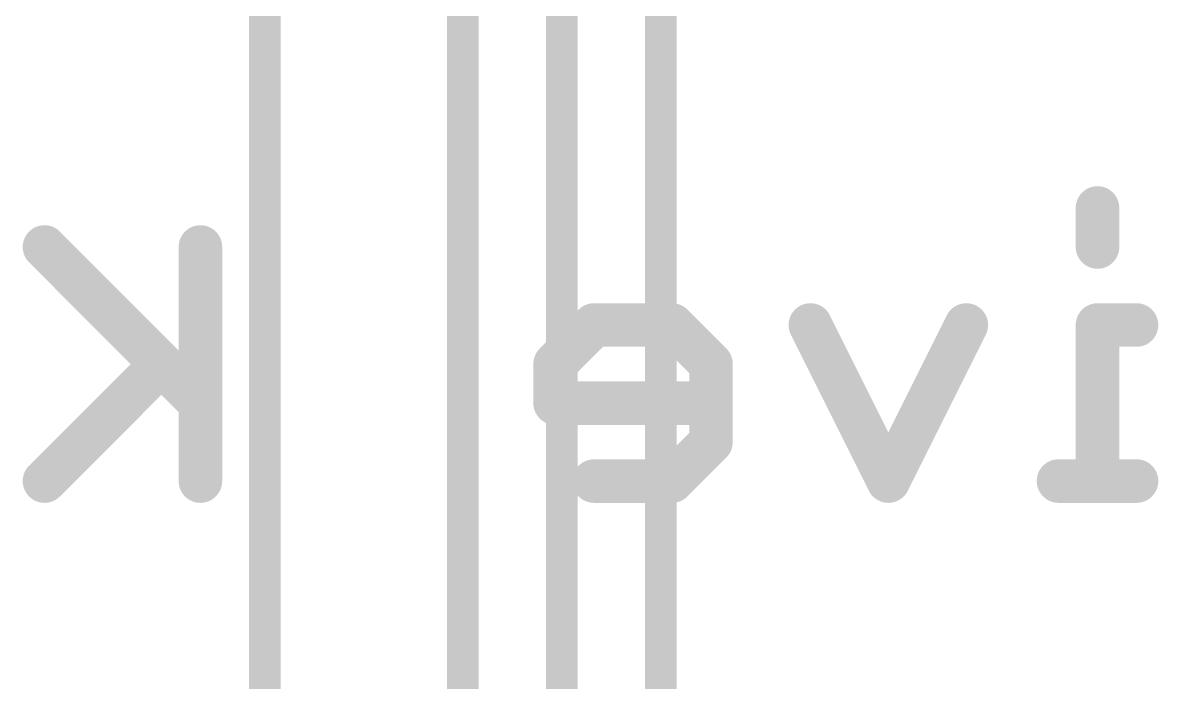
# Model space of a CAD drawing. Extents: x 0 to 48, y -23 to 79.
# Drawn here: x 13.69 to 20.97, y 35.68 to 39.91 of the extents above; entities that cross this region are included whole.
import ezdxf

# ---------------------------------------------------------------- set-up
doc = ezdxf.new("R2010")
doc.units = 0
for name, color, linetype in [('1', 12, 'CONTINUOUS'), ('16', 132, 'CONTINUOUS'), ('22', 40, 'CONTINUOUS')]:
    doc.layers.add(name, color=color, linetype=linetype)

msp = doc.modelspace()

# ---------------------------------------------------------------- linework, layer by layer
at = {"layer": '1', "const_width": 0.2032}
for points in [[(15.24, 31.006), (15.24, 40.114)], [(17.78, 40.114), (17.78, 31.006)]]:
    msp.add_lwpolyline(points, dxfattribs=at)
at = {"layer": '16', "const_width": 0.2032}
for points in [[(17.145, 13.97), (17.145, 57.785)], [(16.51, 13.335), (16.51, 43.18)]]:
    msp.add_lwpolyline(points, dxfattribs=at)
at = {"layer": '22', "const_width": 0.2794}
for points in [[(20.5806, 38.7196), (20.5806, 38.4696)], [(14.8276, 37.4697), (13.8277, 38.4696)], [(14.8276, 38.4696), (14.8276, 36.9697)], [(17.352, 37.9696), (17.102, 37.7196)], [(17.852, 37.9696), (17.352, 37.9696)], [(18.102, 37.7196), (17.852, 37.9696)], [(19.2392, 36.9697), (18.7392, 37.9696)], [(19.7391, 37.9696), (19.2392, 36.9697)], [(20.8306, 37.9696), (20.5806, 37.9696)], [(20.5806, 37.9696), (20.5806, 36.9697)], [(14.5777, 37.7196), (13.8277, 36.9697)], [(17.102, 37.7196), (17.102, 37.4697)], [(18.102, 37.2197), (18.102, 37.7196)], [(17.102, 37.4697), (18.102, 37.4697)], [(17.852, 36.9697), (18.102, 37.2197)], [(17.352, 36.9697), (17.852, 36.9697)], [(20.8306, 36.9697), (20.3306, 36.9697)]]:
    msp.add_lwpolyline(points, dxfattribs=at)
at = {"layer": '22', "const_width": 0.1397}
for points in [[(20.6504, 38.7196, 1), (20.5107, 38.7196)], [(13.8771, 38.519, 1), (13.7783, 38.4202)], [(14.8975, 38.4696, 1), (14.7578, 38.4696)], [(20.5107, 38.4696, 1), (20.6504, 38.4696)], [(17.352, 38.0395, 1), (17.352, 37.8998)], [(17.4014, 37.9202, 1), (17.3026, 38.019)], [(17.9014, 38.019, 1), (17.8026, 37.9202)], [(17.852, 37.8998, 1), (17.852, 38.0395)], [(18.8017, 38.0009, 1), (18.6767, 37.9384)], [(19.8016, 37.9384, 1), (19.6766, 38.0009)], [(20.5806, 38.0395, 1), (20.5806, 37.8998)], [(20.6504, 37.9696, 1), (20.5107, 37.9696)], [(20.8306, 37.8998, 1), (20.8306, 38.0395)], [(14.6271, 37.6702, 1), (14.5283, 37.769)], [(17.1719, 37.7196, 1), (17.0322, 37.7196)], [(17.0526, 37.769, 1), (17.1514, 37.6702)], [(18.1718, 37.7196, 1), (18.0321, 37.7196)], [(18.0526, 37.6702, 1), (18.1513, 37.769)], [(14.7783, 37.4203, 1), (14.877, 37.5191)], [(17.102, 37.5395, 1), (17.102, 37.3998)], [(18.102, 37.3998, 1), (18.102, 37.5395)], [(17.0322, 37.4697, 1), (17.1719, 37.4697)], [(18.1513, 37.1703, 1), (18.0526, 37.2691)], [(18.0321, 37.2197, 1), (18.1718, 37.2197)], [(13.7783, 37.0191, 1), (13.8771, 36.9203)], [(17.352, 37.0396, 1), (17.352, 36.8999)], [(17.8026, 37.0191, 1), (17.9014, 36.9203)], [(17.852, 36.8999, 1), (17.852, 37.0396)], [(19.1767, 37.0009, 1), (19.3016, 36.9385)], [(19.1767, 36.9385, 1), (19.3016, 37.0009)], [(20.3306, 37.0396, 1), (20.3306, 36.8999)], [(20.8306, 36.8999, 1), (20.8306, 37.0396)], [(14.7578, 36.9697, 1), (14.8975, 36.9697)], [(20.5107, 36.9697, 1), (20.6504, 36.9697)]]:
    msp.add_lwpolyline(points, format="xyb", dxfattribs=at)

doc.saveas('drawing.dxf')
